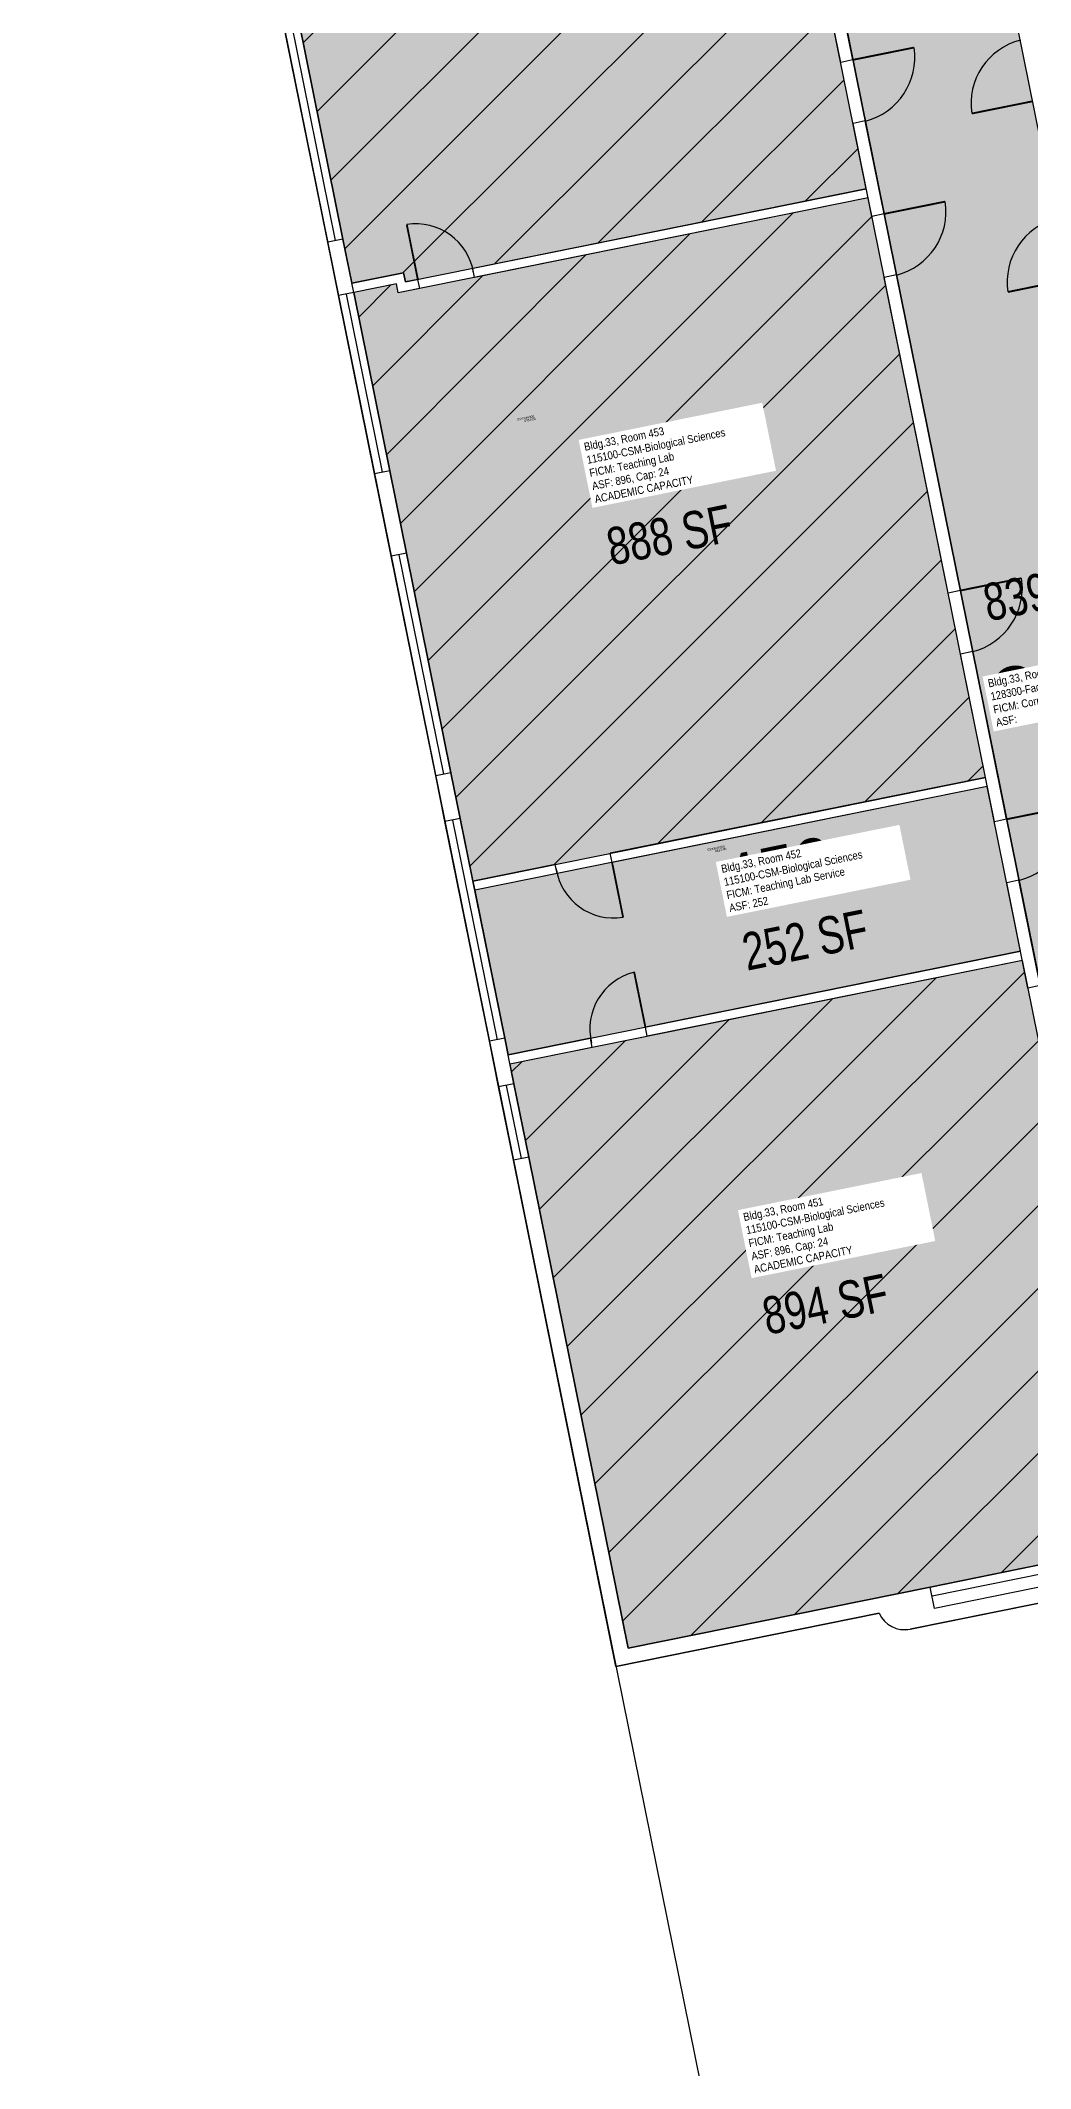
# Model space of a CAD drawing. Header units: inches. Extents: x 69218124 to 69220511, y 27679097 to 27683436.
# Drawn here: x 69218124 to 69218760, y 27681273 to 27682577 of the extents above; entities that cross this region are included whole.
import ezdxf
from ezdxf.enums import TextEntityAlignment as Align

# ---------------------------------------------------------------- set-up
doc = ezdxf.new("R2010")
doc.units = ezdxf.units.IN
doc.header["$LTSCALE"] = 0.25
doc.header["$MEASUREMENT"] = 0
for name, color, linetype in [('A-DOOR', 2, 'CONTINUOUS'), ('A-GLAZ', 1, 'CONTINUOUS'), ('A-GRID', 1, 'CONTINUOUS'), ('A-IDEN-RNUM', 7, 'CONTINUOUS'), ('A-IDEN-SNUM', 4, 'CONTINUOUS'), ('A-IDEN-VNUM', 4, 'CONTINUOUS'), ('A-WALL', 5, 'CONTINUOUS'), ('AREA-ASSIGN', 7, 'CONTINUOUS'), ('AREA-GROSS', 1, 'CONTINUOUS'), ('AREA-OUTSIDE', 3, 'CONTINUOUS'), ('AREA-TEXT', 3, 'CONTINUOUS'), ('Rooms-Capacity', 4, 'CONTINUOUS'), ('Rooms-Category-Color', 7, 'CONTINUOUS'), ('Rooms-College-Color', 7, 'CONTINUOUS'), ('Rooms-Department-Color', 7, 'CONTINUOUS'), ('Rooms-Division-Color', 7, 'CONTINUOUS'), ('Rooms-Information', 7, 'CONTINUOUS')]:
    doc.layers.add(name, color=color, linetype=linetype)
doc.styles.add('CP_AREA', font='arial.ttf', dxfattribs={"height": 15})
doc.styles.add('CP_ROOMSNUMBER', font='arial.ttf', dxfattribs={"height": 1})
doc.styles.add('CP_ROOMVNUMBER', font='arial.ttf', dxfattribs={"width": 0.85, "height": 0.075})
pattern_1 = [(45, (0, 0), (-26.516504294, 26.516504294), [])]

msp = doc.modelspace()

# ---------------------------------------------------------------- hatches: boundary and pattern name
at = {"layer": 'Rooms-Capacity'}
h = msp.add_hatch(dxfattribs=at)
h.set_pattern_fill('ANSI31', color=256, scale=300, style=0)
h.set_pattern_definition(pattern_1)
h.paths.add_polyline_path([(69218577.3, 27682862.9), (69218248, 27682796.3), (69218255.1, 27682761), (69218283.7, 27682619.8), (69218289.6, 27682590.4), (69218318.2, 27682449.3), (69218323.9, 27682420.9), (69218357.2, 27682427.7), (69218358.4, 27682421.8), (69218654.4, 27682481.7), (69218593.7, 27682781.5)])
h = msp.add_hatch(dxfattribs=at)
h.set_pattern_fill('ANSI31', color=256, scale=300, style=0)
h.set_pattern_definition(pattern_1)
h.paths.add_polyline_path([(69218353.7, 27682414.7), (69218352.5, 27682420.6), (69218325.1, 27682415), (69218348.3, 27682300.3), (69218359, 27682247.4), (69218387.6, 27682106.3), (69218393.5, 27682076.9), (69218401.7, 27682036.7), (69218731, 27682103.3), (69218655.6, 27682475.8)])
h = msp.add_hatch(dxfattribs=at)
h.set_pattern_fill('ANSI31', color=256, scale=300, style=0)
h.set_pattern_definition(pattern_1)
h.paths.add_polyline_path([(69218754.8, 27681985.7), (69218425.5, 27681919), (69218428, 27681906.3), (69218437.6, 27681859.3), (69218501.4, 27681543.6), (69218695.5, 27681582.9), (69218789.6, 27681602), (69218830.7, 27681610.3)])
at = {"layer": 'Rooms-Category-Color', "true_color": 0xe3f498}
for points in [[(69218577.3, 27682862.9), (69218248, 27682796.3), (69218255.1, 27682761), (69218283.7, 27682619.8), (69218289.6, 27682590.4), (69218318.2, 27682449.3), (69218323.9, 27682420.9), (69218357.2, 27682427.7), (69218358.4, 27682421.8), (69218654.4, 27682481.7), (69218593.7, 27682781.5)], [(69218353.7, 27682414.7), (69218352.5, 27682420.6), (69218325.1, 27682415), (69218348.3, 27682300.3), (69218359, 27682247.4), (69218387.6, 27682106.3), (69218393.5, 27682076.9), (69218401.7, 27682036.7), (69218731, 27682103.3), (69218655.6, 27682475.8)], [(69218753.6, 27681991.5), (69218732.1, 27682097.4), (69218402.9, 27682030.8), (69218422.1, 27681935.7), (69218424.3, 27681924.9)], [(69218754.8, 27681985.7), (69218425.5, 27681919), (69218428, 27681906.3), (69218437.6, 27681859.3), (69218501.4, 27681543.6), (69218695.5, 27681582.9), (69218789.6, 27681602), (69218830.7, 27681610.3)]]:
    msp.add_hatch(color=61, dxfattribs=at).paths.add_polyline_path(points)
at = {"layer": 'Rooms-Category-Color', "true_color": 0xadadad}
msp.add_hatch(color=253, dxfattribs=at).paths.add_polyline_path([(69218827.9, 27681664.7), (69218933.7, 27681686.1), (69218712, 27682782), (69218606.2, 27682760.6)])
at = {"layer": 'Rooms-College-Color', "true_color": 0xffe090}
for points in [[(69218577.3, 27682862.9), (69218248, 27682796.3), (69218255.1, 27682761), (69218283.7, 27682619.8), (69218289.6, 27682590.4), (69218318.2, 27682449.3), (69218323.9, 27682420.9), (69218357.2, 27682427.7), (69218358.4, 27682421.8), (69218654.4, 27682481.7), (69218593.7, 27682781.5)], [(69218353.7, 27682414.7), (69218352.5, 27682420.6), (69218325.1, 27682415), (69218348.3, 27682300.3), (69218359, 27682247.4), (69218387.6, 27682106.3), (69218393.5, 27682076.9), (69218401.7, 27682036.7), (69218731, 27682103.3), (69218655.6, 27682475.8)], [(69218753.6, 27681991.5), (69218732.1, 27682097.4), (69218402.9, 27682030.8), (69218422.1, 27681935.7), (69218424.3, 27681924.9)], [(69218754.8, 27681985.7), (69218425.5, 27681919), (69218428, 27681906.3), (69218437.6, 27681859.3), (69218501.4, 27681543.6), (69218695.5, 27681582.9), (69218789.6, 27681602), (69218830.7, 27681610.3)]]:
    msp.add_hatch(color=41, dxfattribs=at).paths.add_polyline_path(points)
at = {"layer": 'Rooms-College-Color', "true_color": 0xadadad}
msp.add_hatch(color=253, dxfattribs=at).paths.add_polyline_path([(69218827.9, 27681664.7), (69218933.7, 27681686.1), (69218712, 27682782), (69218606.2, 27682760.6)])
at = {"layer": 'Rooms-Department-Color', "true_color": 0xffe090}
for points in [[(69218577.3, 27682862.9), (69218248, 27682796.3), (69218255.1, 27682761), (69218283.7, 27682619.8), (69218289.6, 27682590.4), (69218318.2, 27682449.3), (69218323.9, 27682420.9), (69218357.2, 27682427.7), (69218358.4, 27682421.8), (69218654.4, 27682481.7), (69218593.7, 27682781.5)], [(69218353.7, 27682414.7), (69218352.5, 27682420.6), (69218325.1, 27682415), (69218348.3, 27682300.3), (69218359, 27682247.4), (69218387.6, 27682106.3), (69218393.5, 27682076.9), (69218401.7, 27682036.7), (69218731, 27682103.3), (69218655.6, 27682475.8)], [(69218753.6, 27681991.5), (69218732.1, 27682097.4), (69218402.9, 27682030.8), (69218422.1, 27681935.7), (69218424.3, 27681924.9)], [(69218754.8, 27681985.7), (69218425.5, 27681919), (69218428, 27681906.3), (69218437.6, 27681859.3), (69218501.4, 27681543.6), (69218695.5, 27681582.9), (69218789.6, 27681602), (69218830.7, 27681610.3)]]:
    msp.add_hatch(color=41, dxfattribs=at).paths.add_polyline_path(points)
at = {"layer": 'Rooms-Department-Color', "true_color": 0xacacac}
msp.add_hatch(color=253, dxfattribs=at).paths.add_polyline_path([(69218827.9, 27681664.7), (69218933.7, 27681686.1), (69218712, 27682782), (69218606.2, 27682760.6)])
at = {"layer": 'Rooms-Division-Color', "true_color": 0xffe090}
for points in [[(69218577.3, 27682862.9), (69218248, 27682796.3), (69218255.1, 27682761), (69218283.7, 27682619.8), (69218289.6, 27682590.4), (69218318.2, 27682449.3), (69218323.9, 27682420.9), (69218357.2, 27682427.7), (69218358.4, 27682421.8), (69218654.4, 27682481.7), (69218593.7, 27682781.5)], [(69218353.7, 27682414.7), (69218352.5, 27682420.6), (69218325.1, 27682415), (69218348.3, 27682300.3), (69218359, 27682247.4), (69218387.6, 27682106.3), (69218393.5, 27682076.9), (69218401.7, 27682036.7), (69218731, 27682103.3), (69218655.6, 27682475.8)], [(69218753.6, 27681991.5), (69218732.1, 27682097.4), (69218402.9, 27682030.8), (69218422.1, 27681935.7), (69218424.3, 27681924.9)], [(69218754.8, 27681985.7), (69218425.5, 27681919), (69218428, 27681906.3), (69218437.6, 27681859.3), (69218501.4, 27681543.6), (69218695.5, 27681582.9), (69218789.6, 27681602), (69218830.7, 27681610.3)]]:
    msp.add_hatch(color=41, dxfattribs=at).paths.add_polyline_path(points)
at = {"layer": 'Rooms-Division-Color', "true_color": 0xadadad}
msp.add_hatch(color=253, dxfattribs=at).paths.add_polyline_path([(69218827.9, 27681664.7), (69218933.7, 27681686.1), (69218712, 27682782), (69218606.2, 27682760.6)])

# ---------------------------------------------------------------- linework, layer by layer
at = {"layer": 'A-DOOR', "const_width": 1.2, "elevation": 0}
for points in [[(69218645.8, 27682564.5), (69218685, 27682572.4)], [(69218761.4, 27682537.9), (69218722.2, 27682530)], [(69218665.9, 27682465.5), (69218705.1, 27682473.4)], [(69218784.6, 27682423.3), (69218745.4, 27682415.3)], [(69218714.9, 27682223.4), (69218754.1, 27682231.3)], [(69218744.6, 27682076.4), (69218783.8, 27682084.3)], [(69218491.1, 27682048.6), (69218498.2, 27682013.3)], [(69218512.5, 27681942.8), (69218505.3, 27681978.1)]]:
    msp.add_lwpolyline(points, dxfattribs=at)
msp.add_lwpolyline([(69218366.3, 27682423.4), (69218359.2, 27682458.7, -1)], format="xyb", dxfattribs=at)
at = {"layer": 'A-DOOR'}
for centre, radius, start, end in [((69218763.8, 27682536.4, 0), 42.1, 104.1782, 188.6991), ((69218643.5, 27682566, 0), 42.1, 284.1782, 8.6991), ((69218663.5, 27682467, 0), 42.1, 284.1782, 8.6991), ((69218365.1, 27682421.6, 0), 37.5, 9.1481, 99.1481), ((69218787, 27682421.7, 0), 42.1, 104.1782, 188.6991), ((69218712.5, 27682225, 0), 42.1, 284.1782, 8.6991), ((69218742.2, 27682077.9, 0), 42.1, 284.1782, 8.6991), ((69218492.2, 27682050.4, 0), 37.5, 189.1481, 279.1481), ((69218514.3, 27681941.6, 0), 37.5, 103.7293, 193.7293)]:
    msp.add_arc(centre, radius, start, end, dxfattribs=at)
at = {"layer": 'A-GLAZ'}
for p, q in [((69218308.4, 27682447.3, 0), (69218279.8, 27682588.5, 0)), ((69218284.7, 27682589.4, 0), (69218313.3, 27682448.3, 0)), ((69218318.2, 27682449.3, 0), (69218289.6, 27682590.4, 0)), ((69218338.5, 27682298.4, 0), (69218315.3, 27682413, 0)), ((69218320.2, 27682414, 0), (69218343.4, 27682299.4, 0)), ((69218348.3, 27682300.3, 0), (69218325.1, 27682415, 0)), ((69218387.6, 27682106.3, 0), (69218359, 27682247.4, 0)), ((69218377.8, 27682104.3, 0), (69218349.2, 27682245.4, 0)), ((69218354.1, 27682246.4, 0), (69218382.7, 27682105.3, 0)), ((69218412.3, 27681933.7, 0), (69218383.7, 27682074.9, 0)), ((69218388.6, 27682075.9, 0), (69218417.2, 27681934.7, 0)), ((69218422.1, 27681935.7, 0), (69218393.5, 27682076.9, 0)), ((69218427.8, 27681857.3, 0), (69218418.2, 27681904.3, 0)), ((69218423.1, 27681905.3, 0), (69218432.7, 27681858.3, 0)), ((69218437.6, 27681859.3, 0), (69218428, 27681906.3, 0))]:
    msp.add_line(p, q, dxfattribs=at)
at = {"layer": 'A-GRID'}
msp.add_line((69218123.9, 27683358.8), (69218931.5, 27679367.7), dxfattribs=at)
at = {"layer": 'A-WALL'}
for p, q in [((69218645.8, 27682564.5, 0), (69218598.2, 27682799.7, 0)), ((69218638, 27682562.9, 0), (69218593.7, 27682781.5, 0)), ((69218645.8, 27682564.5, 0), (69218638, 27682562.9, 0)), ((69218653.8, 27682525.3, 0), (69218645.9, 27682523.7, 0)), ((69218658, 27682463.9, 0), (69218645.9, 27682523.7, 0)), ((69218665.9, 27682465.5, 0), (69218653.8, 27682525.3, 0)), ((69218654.4, 27682481.7, 0), (69218401.6, 27682430.5, 0)), ((69218655.6, 27682475.8, 0), (69218402.8, 27682424.6, 0)), ((69218665.9, 27682465.5, 0), (69218658, 27682463.9, 0)), ((69218318.2, 27682449.3, 0), (69218308.4, 27682447.3, 0)), ((69218315.3, 27682413, 0), (69218308.4, 27682447.3, 0)), ((69218325.1, 27682415, 0), (69218318.2, 27682449.3, 0)), ((69218402.8, 27682424.6, 0), (69218401.6, 27682430.5, 0)), ((69218357.2, 27682427.7, 0), (69218323.9, 27682420.9, 0)), ((69218352.5, 27682420.6, 0), (69218325.1, 27682415, 0)), ((69218353.7, 27682414.7, 0), (69218352.5, 27682420.6, 0)), ((69218367.5, 27682417.5, 0), (69218353.7, 27682414.7, 0)), ((69218358.4, 27682421.8, 0), (69218357.2, 27682427.7, 0)), ((69218366.3, 27682423.4, 0), (69218358.4, 27682421.8, 0)), ((69218367.5, 27682417.5, 0), (69218366.3, 27682423.4, 0)), ((69218673.8, 27682426.3, 0), (69218665.9, 27682424.7, 0)), ((69218707, 27682221.8, 0), (69218665.9, 27682424.7, 0)), ((69218714.9, 27682223.4, 0), (69218673.8, 27682426.3, 0)), ((69218325.1, 27682415, 0), (69218315.3, 27682413, 0)), ((69218348.3, 27682300.3, 0), (69218338.5, 27682298.4, 0)), ((69218359, 27682247.4, 0), (69218348.3, 27682300.3, 0)), ((69218349.2, 27682245.4, 0), (69218338.5, 27682298.4, 0)), ((69218359, 27682247.4, 0), (69218349.2, 27682245.4, 0)), ((69218714.9, 27682223.4, 0), (69218707, 27682221.8, 0)), ((69218722.8, 27682184.2, 0), (69218714.9, 27682182.6, 0)), ((69218736.7, 27682074.8, 0), (69218714.9, 27682182.6, 0)), ((69218744.6, 27682076.4, 0), (69218722.8, 27682184.2, 0)), ((69218387.6, 27682106.3, 0), (69218377.8, 27682104.3, 0)), ((69218383.7, 27682074.9, 0), (69218377.8, 27682104.3, 0)), ((69218393.5, 27682076.9, 0), (69218387.6, 27682106.3, 0)), ((69218731, 27682103.3, 0), (69218489.9, 27682054.5, 0)), ((69218732.1, 27682097.4, 0), (69218491.1, 27682048.6, 0)), ((69218393.5, 27682076.9, 0), (69218383.7, 27682074.9, 0)), ((69218744.6, 27682076.4, 0), (69218736.7, 27682074.8, 0)), ((69218491.1, 27682048.6, 0), (69218489.9, 27682054.5, 0)), ((69218454.6, 27682047.4, 0), (69218401.7, 27682036.7, 0)), ((69218455.8, 27682041.5, 0), (69218402.9, 27682030.8, 0)), ((69218455.8, 27682041.5, 0), (69218454.6, 27682047.4, 0)), ((69218401.7, 27682036.7, 0), (69218402.9, 27682030.8, 0)), ((69218752.5, 27682037.2, 0), (69218744.7, 27682035.6, 0)), ((69218758.3, 27681967.9, 0), (69218744.7, 27682035.6, 0)), ((69218766.2, 27681969.5, 0), (69218752.5, 27682037.2, 0)), ((69218753.6, 27681991.5, 0), (69218512.5, 27681942.8, 0)), ((69218754.8, 27681985.7, 0), (69218513.7, 27681936.9, 0)), ((69218766.2, 27681969.5, 0), (69218758.3, 27681967.9, 0)), ((69218422.1, 27681935.7, 0), (69218412.3, 27681933.7, 0)), ((69218428, 27681906.3, 0), (69218422.1, 27681935.7, 0)), ((69218477.2, 27681935.6, 0), (69218424.3, 27681924.9, 0)), ((69218478.4, 27681929.7, 0), (69218477.2, 27681935.6, 0)), ((69218513.7, 27681936.9, 0), (69218512.5, 27681942.8, 0)), ((69218418.2, 27681904.3, 0), (69218412.3, 27681933.7, 0)), ((69218478.4, 27681929.7, 0), (69218425.5, 27681919, 0)), ((69218428, 27681906.3, 0), (69218418.2, 27681904.3, 0)), ((69218437.6, 27681859.3, 0), (69218427.8, 27681857.3, 0)), ((69218493.6, 27681531.9, 0), (69218427.8, 27681857.3, 0)), ((69218501.4, 27681543.6, 0), (69218437.6, 27681859.3, 0)), ((69218789.6, 27681602, 0), (69218695.5, 27681582.9, 0)), ((69218790.8, 27681596.1, 0), (69218696.7, 27681577, 0)), ((69218695.5, 27681582.9, 0), (69218501.4, 27681543.6, 0)), ((69218698.3, 27681569.2, 0), (69218695.5, 27681582.9, 0)), ((69218792.4, 27681588.2, 0), (69218698.3, 27681569.2, 0)), ((69218794.3, 27681578.4, 0), (69218682.6, 27681555.8, 0)), ((69218662.6, 27681566.1, 0), (69218493.6, 27681531.9, 0))]:
    msp.add_line(p, q, dxfattribs=at)
msp.add_arc((69218679, 27681573.5, 0), 18, 204.277, 281.4387, dxfattribs=at)
at = {"layer": 'AREA-ASSIGN'}
for points in [[(69218577.3, 27682862.9), (69218248, 27682796.3), (69218255.1, 27682761), (69218283.7, 27682619.8), (69218289.6, 27682590.4), (69218318.2, 27682449.3), (69218323.9, 27682420.9), (69218357.2, 27682427.7), (69218358.4, 27682421.8), (69218654.4, 27682481.7), (69218593.7, 27682781.5)], [(69218827.9, 27681664.7), (69218933.7, 27681686.1), (69218712, 27682782), (69218606.2, 27682760.6)], [(69218353.7, 27682414.7), (69218352.5, 27682420.6), (69218325.1, 27682415), (69218348.3, 27682300.3), (69218359, 27682247.4), (69218387.6, 27682106.3), (69218393.5, 27682076.9), (69218401.7, 27682036.7), (69218731, 27682103.3), (69218655.6, 27682475.8)], [(69218753.6, 27681991.5), (69218732.1, 27682097.4), (69218402.9, 27682030.8), (69218422.1, 27681935.7), (69218424.3, 27681924.9)], [(69218754.8, 27681985.7), (69218425.5, 27681919), (69218428, 27681906.3), (69218437.6, 27681859.3), (69218501.4, 27681543.6), (69218695.5, 27681582.9), (69218789.6, 27681602), (69218830.7, 27681610.3)]]:
    msp.add_lwpolyline(points, close=True, dxfattribs=at)
at = {"layer": 'AREA-GROSS'}
msp.add_lwpolyline([(69219720.2, 27679584.4), (69219034.8, 27682971.8), (69218687.8, 27682901.5), (69218710.8, 27682787.9), (69218605, 27682766.4), (69218499.9, 27683285.9), (69218607.7, 27683307.8), (69218607.7, 27683307.8), (69218617.5, 27683309.8), (69218601.4, 27683389.1, 0.40963), (69218531.8, 27683435.3), (69218464.2, 27683421.6), (69218475.3, 27683366.7), (69218136.2, 27683298.1), (69218493.6, 27681531.9), (69218662.6, 27681566.1, 0.350008), (69218682.6, 27681555.8), (69218800.2, 27681579.6), (69218801.4, 27681573.7), (69218816.1, 27681576.7), (69218899, 27681167)], format="xyb", dxfattribs=at)
at = {"layer": 'AREA-OUTSIDE'}
msp.add_lwpolyline([(69219157.1, 27680037.7), (69218605, 27682766.4), (69218601.6, 27682783.1), (69218592.1, 27682830.2), (69218586.1, 27682859.6), (69218576.6, 27682906.6), (69218546.5, 27683055.6), (69218527.4, 27683149.7), (69218499.9, 27683285.9), (69218607.7, 27683307.8), (69218654.1, 27683078.4), (69218713.9, 27683090.5), (69218713.9, 27683090.5), (69218713.9, 27683090.5), (69218713.9, 27683090.5), (69218905, 27683129.1, -0.414221), (69218978.1, 27683080.7), (69219001.5, 27682965), (69218787.3, 27682921.7), (69218687.8, 27682901.5), (69218710.8, 27682787.9), (69218605, 27682766.4), (69219157.1, 27680037.7)], format="xyb", dxfattribs=at)

# ---------------------------------------------------------------- texts
at = {"layer": 'A-IDEN-RNUM', "style": 'CP_ROOMSNUMBER'}
for s, p in [('0453-00', (69218434.9, 27682331.7)), ('0452-00', (69218557.4, 27682055.2)), ('0451-00', (69218633.3, 27681822.3))]:
    msp.add_text(s, height=1.44, rotation=11.44, dxfattribs=at).set_placement(p)
at = {"layer": 'A-IDEN-SNUM', "style": 'CP_ROOMSNUMBER'}
for s, p in [('0330045300', (69218430.2, 27682332.6)), ('0330045200', (69218552.6, 27682056)), ('0330045100', (69218628.5, 27681823.2))]:
    msp.add_text(s, height=1.44, rotation=11.44, dxfattribs=at).set_placement(p)
at = {"layer": 'A-IDEN-VNUM', "style": 'CP_ROOMVNUMBER', "width": 0.85}
for s, p in [('453', (69218480.5, 27682279.5)), ('C401', (69218738.3, 27682135.8)), ('452', (69218566.9, 27682016.6)), ('451', (69218582.8, 27681784.4))]:
    msp.add_text(s, height=36, rotation=11.4387, dxfattribs=at).set_placement(p)
at = {"layer": 'AREA-TEXT', "style": 'CP_AREA', "width": 0.75}
for s, p in [('888 SF', (69218528, 27682259.2)), ('839 SF', (69218770, 27682223.3)), ('252 SF', (69218615.1, 27681998.8)), ('894 SF', (69218628.1, 27681764.7))]:
    msp.add_text(s, height=24, rotation=11.4387, dxfattribs=at).set_placement(p, align=Align.MIDDLE_CENTER)

# ---------------------------------------------------------------- next in the draw order: texts
at = {"layer": 'Rooms-Information', "width": 115.2, "attachment_point": 7, "rotation": 11.4387, "style": 'CP_ROOMVNUMBER', "bg_fill": 3, "box_fill_scale": 1.5, "bg_fill_color": 256, "bg_fill_true_color": 13158600, "bg_fill_transparency": 0}
for s, insert, char_height in [('Bldg.33, Room 453^M^J115100-CSM-Biological Sciences^M^JFICM: Teaching Lab^M^JASF: 896, Cap: 24^M^JACADEMIC CAPACITY', (69218480.5, 27682279.5), 5.1429), ('Bldg.33, Room C401^M^J128300-FacMgmt-Custodial Services^M^JFICM: Corridor / Circulation^M^JASF: ', (69218738.3, 27682135.8), 5.143), ('Bldg.33, Room 452^M^J115100-CSM-Biological Sciences^M^JFICM: Teaching Lab Service^M^JASF: 252', (69218566.9, 27682016.6), 5.143), ('Bldg.33, Room 451^M^J115100-CSM-Biological Sciences^M^JFICM: Teaching Lab^M^JASF: 896, Cap: 24^M^JACADEMIC CAPACITY', (69218582.8, 27681784.4), 5.1429)]:
    msp.add_mtext(s, dxfattribs=dict(at, insert=insert, char_height=char_height))

doc.saveas('drawing.dxf')
